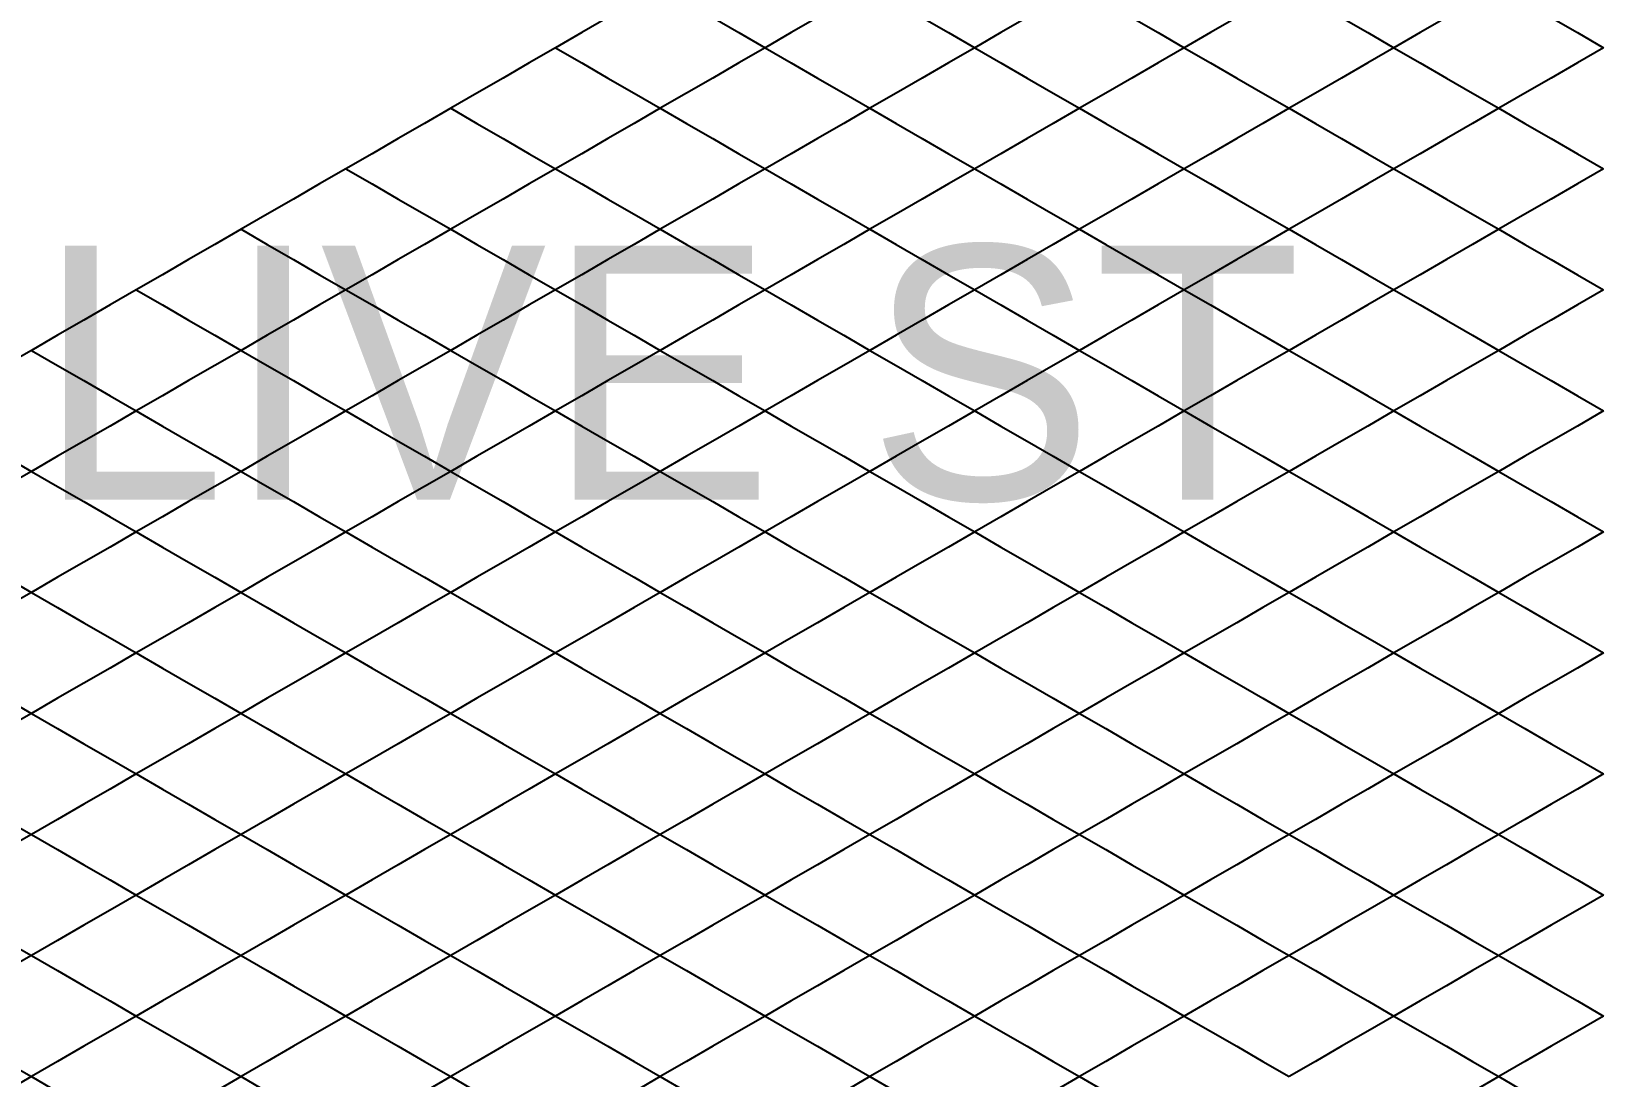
# Model space of a CAD drawing. Header units: metres. Extents: x 0 to 1028, y -291 to 246.
# Drawn here: x 228.7 to 324.1, y 87.9 to 151.4 of the extents above; entities that cross this region are included whole.
import ezdxf

# ---------------------------------------------------------------- set-up
doc = ezdxf.new("R2010")
doc.units = ezdxf.units.M
doc.layers.add('LAYER_02_PROJECTION', color=7, linetype='Continuous')
doc.layers.add('LAYER_05_LABELS', color=7, linetype='Continuous')

msp = doc.modelspace()

# ---------------------------------------------------------------- linework, layer by layer
at = {"layer": 'LAYER_02_PROJECTION'}
for points in [[(266.862, 154.073), (265.271, 153.154), (263.68, 152.236), (262.089, 151.317), (260.498, 150.399)], [(266.862, 154.073), (268.453, 153.154), (270.044, 152.236), (271.635, 151.317), (273.226, 150.399)], [(266.862, 154.073), (268.453, 153.154), (270.044, 152.236), (271.635, 151.317), (273.226, 150.399)], [(279.59, 154.073), (277.999, 153.154), (276.408, 152.236), (274.817, 151.317), (273.226, 150.399)], [(279.59, 154.073), (277.999, 153.154), (276.408, 152.236), (274.817, 151.317), (273.226, 150.399)], [(279.59, 154.073), (281.181, 153.154), (282.772, 152.236), (284.363, 151.317), (285.954, 150.399)], [(279.59, 154.073), (281.181, 153.154), (282.772, 152.236), (284.363, 151.317), (285.954, 150.399)], [(292.318, 154.073), (290.727, 153.154), (289.136, 152.236), (287.545, 151.317), (285.954, 150.399)], [(292.318, 154.073), (290.727, 153.154), (289.136, 152.236), (287.545, 151.317), (285.954, 150.399)], [(292.318, 154.073), (293.909, 153.154), (295.5, 152.236), (297.091, 151.317), (298.682, 150.399)], [(292.318, 154.073), (293.909, 153.154), (295.5, 152.236), (297.091, 151.317), (298.682, 150.399)], [(305.046, 154.073), (303.455, 153.154), (301.864, 152.236), (300.273, 151.317), (298.682, 150.399)], [(305.046, 154.073), (303.455, 153.154), (301.864, 152.236), (300.273, 151.317), (298.682, 150.399)], [(305.046, 154.073), (306.637, 153.154), (308.228, 152.236), (309.819, 151.317), (311.41, 150.399)], [(305.046, 154.073), (306.637, 153.154), (308.228, 152.236), (309.819, 151.317), (311.41, 150.399)], [(317.774, 154.073), (316.183, 153.154), (314.592, 152.236), (313.001, 151.317), (311.41, 150.399)], [(317.774, 154.073), (316.183, 153.154), (314.592, 152.236), (313.001, 151.317), (311.41, 150.399)], [(317.774, 154.073), (319.365, 153.154), (320.956, 152.236), (322.547, 151.317), (324.138, 150.399)], [(317.774, 154.073), (319.365, 153.154), (320.956, 152.236), (322.547, 151.317), (324.138, 150.399)], [(260.498, 150.399), (258.907, 149.48), (257.316, 148.562), (255.725, 147.643), (254.134, 146.724)], [(260.498, 150.399), (262.089, 149.48), (263.68, 148.562), (265.271, 147.643), (266.862, 146.724)], [(260.498, 150.399), (262.089, 149.48), (263.68, 148.562), (265.271, 147.643), (266.862, 146.724)], [(273.226, 150.399), (271.635, 149.48), (270.044, 148.562), (268.453, 147.643), (266.862, 146.724)], [(273.226, 150.399), (271.635, 149.48), (270.044, 148.562), (268.453, 147.643), (266.862, 146.724)], [(273.226, 150.399), (274.817, 149.48), (276.408, 148.562), (277.999, 147.643), (279.59, 146.724)], [(273.226, 150.399), (274.817, 149.48), (276.408, 148.562), (277.999, 147.643), (279.59, 146.724)], [(285.954, 150.399), (284.363, 149.48), (282.772, 148.562), (281.181, 147.643), (279.59, 146.724)], [(285.954, 150.399), (284.363, 149.48), (282.772, 148.562), (281.181, 147.643), (279.59, 146.724)], [(285.954, 150.399), (287.545, 149.48), (289.136, 148.562), (290.727, 147.643), (292.318, 146.724)], [(285.954, 150.399), (287.545, 149.48), (289.136, 148.562), (290.727, 147.643), (292.318, 146.724)], [(298.682, 150.399), (297.091, 149.48), (295.5, 148.562), (293.909, 147.643), (292.318, 146.724)], [(298.682, 150.399), (297.091, 149.48), (295.5, 148.562), (293.909, 147.643), (292.318, 146.724)], [(298.682, 150.399), (300.273, 149.48), (301.864, 148.562), (303.455, 147.643), (305.046, 146.724)], [(298.682, 150.399), (300.273, 149.48), (301.864, 148.562), (303.455, 147.643), (305.046, 146.724)], [(311.41, 150.399), (309.819, 149.48), (308.228, 148.562), (306.637, 147.643), (305.046, 146.724)], [(311.41, 150.399), (309.819, 149.48), (308.228, 148.562), (306.637, 147.643), (305.046, 146.724)], [(311.41, 150.399), (313.001, 149.48), (314.592, 148.562), (316.183, 147.643), (317.774, 146.724)], [(311.41, 150.399), (313.001, 149.48), (314.592, 148.562), (316.183, 147.643), (317.774, 146.724)], [(324.138, 150.399), (322.547, 149.48), (320.956, 148.562), (319.365, 147.643), (317.774, 146.724)], [(324.138, 150.399), (322.547, 149.48), (320.956, 148.562), (319.365, 147.643), (317.774, 146.724)], [(254.134, 146.724), (252.543, 145.806), (250.952, 144.887), (249.361, 143.969), (247.77, 143.05)], [(254.134, 146.724), (255.725, 145.806), (257.316, 144.887), (258.907, 143.969), (260.498, 143.05)], [(254.134, 146.724), (255.725, 145.806), (257.316, 144.887), (258.907, 143.969), (260.498, 143.05)], [(266.862, 146.724), (265.271, 145.806), (263.68, 144.887), (262.089, 143.969), (260.498, 143.05)], [(266.862, 146.724), (265.271, 145.806), (263.68, 144.887), (262.089, 143.969), (260.498, 143.05)], [(266.862, 146.724), (268.453, 145.806), (270.044, 144.887), (271.635, 143.969), (273.226, 143.05)], [(266.862, 146.724), (268.453, 145.806), (270.044, 144.887), (271.635, 143.969), (273.226, 143.05)], [(279.59, 146.724), (277.999, 145.806), (276.408, 144.887), (274.817, 143.969), (273.226, 143.05)], [(279.59, 146.724), (277.999, 145.806), (276.408, 144.887), (274.817, 143.969), (273.226, 143.05)], [(279.59, 146.724), (281.181, 145.806), (282.772, 144.887), (284.363, 143.969), (285.954, 143.05)], [(279.59, 146.724), (281.181, 145.806), (282.772, 144.887), (284.363, 143.969), (285.954, 143.05)], [(292.318, 146.724), (290.727, 145.806), (289.136, 144.887), (287.545, 143.969), (285.954, 143.05)], [(292.318, 146.724), (290.727, 145.806), (289.136, 144.887), (287.545, 143.969), (285.954, 143.05)], [(292.318, 146.724), (293.909, 145.806), (295.5, 144.887), (297.091, 143.969), (298.682, 143.05)], [(292.318, 146.724), (293.909, 145.806), (295.5, 144.887), (297.091, 143.969), (298.682, 143.05)], [(305.046, 146.724), (303.455, 145.806), (301.864, 144.887), (300.273, 143.969), (298.682, 143.05)], [(305.046, 146.724), (303.455, 145.806), (301.864, 144.887), (300.273, 143.969), (298.682, 143.05)], [(305.046, 146.724), (306.637, 145.806), (308.228, 144.887), (309.819, 143.969), (311.41, 143.05)], [(305.046, 146.724), (306.637, 145.806), (308.228, 144.887), (309.819, 143.969), (311.41, 143.05)], [(317.774, 146.724), (316.183, 145.806), (314.592, 144.887), (313.001, 143.969), (311.41, 143.05)], [(317.774, 146.724), (316.183, 145.806), (314.592, 144.887), (313.001, 143.969), (311.41, 143.05)], [(317.774, 146.724), (319.365, 145.806), (320.956, 144.887), (322.547, 143.969), (324.138, 143.05)], [(317.774, 146.724), (319.365, 145.806), (320.956, 144.887), (322.547, 143.969), (324.138, 143.05)], [(247.77, 143.05), (246.179, 142.132), (244.588, 141.213), (242.997, 140.295), (241.406, 139.376)], [(247.77, 143.05), (249.361, 142.132), (250.952, 141.213), (252.543, 140.295), (254.134, 139.376)], [(247.77, 143.05), (249.361, 142.132), (250.952, 141.213), (252.543, 140.295), (254.134, 139.376)], [(260.498, 143.05), (258.907, 142.132), (257.316, 141.213), (255.725, 140.295), (254.134, 139.376)], [(260.498, 143.05), (258.907, 142.132), (257.316, 141.213), (255.725, 140.295), (254.134, 139.376)], [(260.498, 143.05), (262.089, 142.132), (263.68, 141.213), (265.271, 140.295), (266.862, 139.376)], [(260.498, 143.05), (262.089, 142.132), (263.68, 141.213), (265.271, 140.295), (266.862, 139.376)], [(273.226, 143.05), (271.635, 142.132), (270.044, 141.213), (268.453, 140.295), (266.862, 139.376)], [(273.226, 143.05), (271.635, 142.132), (270.044, 141.213), (268.453, 140.295), (266.862, 139.376)], [(273.226, 143.05), (274.817, 142.132), (276.408, 141.213), (277.999, 140.295), (279.59, 139.376)], [(273.226, 143.05), (274.817, 142.132), (276.408, 141.213), (277.999, 140.295), (279.59, 139.376)], [(285.954, 143.05), (284.363, 142.132), (282.772, 141.213), (281.181, 140.295), (279.59, 139.376)], [(285.954, 143.05), (284.363, 142.132), (282.772, 141.213), (281.181, 140.295), (279.59, 139.376)], [(285.954, 143.05), (287.545, 142.132), (289.136, 141.213), (290.727, 140.295), (292.318, 139.376)], [(285.954, 143.05), (287.545, 142.132), (289.136, 141.213), (290.727, 140.295), (292.318, 139.376)], [(298.682, 143.05), (297.091, 142.132), (295.5, 141.213), (293.909, 140.295), (292.318, 139.376)], [(298.682, 143.05), (297.091, 142.132), (295.5, 141.213), (293.909, 140.295), (292.318, 139.376)], [(298.682, 143.05), (300.273, 142.132), (301.864, 141.213), (303.455, 140.295), (305.046, 139.376)], [(298.682, 143.05), (300.273, 142.132), (301.864, 141.213), (303.455, 140.295), (305.046, 139.376)], [(311.41, 143.05), (309.819, 142.132), (308.228, 141.213), (306.637, 140.295), (305.046, 139.376)], [(311.41, 143.05), (309.819, 142.132), (308.228, 141.213), (306.637, 140.295), (305.046, 139.376)], [(311.41, 143.05), (313.001, 142.132), (314.592, 141.213), (316.183, 140.295), (317.774, 139.376)], [(311.41, 143.05), (313.001, 142.132), (314.592, 141.213), (316.183, 140.295), (317.774, 139.376)], [(324.138, 143.05), (322.547, 142.132), (320.956, 141.213), (319.365, 140.295), (317.774, 139.376)], [(324.138, 143.05), (322.547, 142.132), (320.956, 141.213), (319.365, 140.295), (317.774, 139.376)], [(241.406, 139.376), (239.815, 138.457), (238.224, 137.539), (236.633, 136.62), (235.042, 135.702)], [(241.406, 139.376), (242.997, 138.457), (244.588, 137.539), (246.179, 136.62), (247.77, 135.702)], [(241.406, 139.376), (242.997, 138.457), (244.588, 137.539), (246.179, 136.62), (247.77, 135.702)], [(254.134, 139.376), (252.543, 138.457), (250.952, 137.539), (249.361, 136.62), (247.77, 135.702)], [(254.134, 139.376), (252.543, 138.457), (250.952, 137.539), (249.361, 136.62), (247.77, 135.702)], [(254.134, 139.376), (255.725, 138.457), (257.316, 137.539), (258.907, 136.62), (260.498, 135.702)], [(254.134, 139.376), (255.725, 138.457), (257.316, 137.539), (258.907, 136.62), (260.498, 135.702)], [(266.862, 139.376), (265.271, 138.457), (263.68, 137.539), (262.089, 136.62), (260.498, 135.702)], [(266.862, 139.376), (265.271, 138.457), (263.68, 137.539), (262.089, 136.62), (260.498, 135.702)], [(266.862, 139.376), (268.453, 138.457), (270.044, 137.539), (271.635, 136.62), (273.226, 135.702)], [(266.862, 139.376), (268.453, 138.457), (270.044, 137.539), (271.635, 136.62), (273.226, 135.702)], [(279.59, 139.376), (277.999, 138.457), (276.408, 137.539), (274.817, 136.62), (273.226, 135.702)], [(279.59, 139.376), (277.999, 138.457), (276.408, 137.539), (274.817, 136.62), (273.226, 135.702)], [(279.59, 139.376), (281.181, 138.457), (282.772, 137.539), (284.363, 136.62), (285.954, 135.702)], [(279.59, 139.376), (281.181, 138.457), (282.772, 137.539), (284.363, 136.62), (285.954, 135.702)], [(292.318, 139.376), (290.727, 138.457), (289.136, 137.539), (287.545, 136.62), (285.954, 135.702)], [(292.318, 139.376), (290.727, 138.457), (289.136, 137.539), (287.545, 136.62), (285.954, 135.702)], [(292.318, 139.376), (293.909, 138.457), (295.5, 137.539), (297.091, 136.62), (298.682, 135.702)], [(292.318, 139.376), (293.909, 138.457), (295.5, 137.539), (297.091, 136.62), (298.682, 135.702)], [(305.046, 139.376), (303.455, 138.457), (301.864, 137.539), (300.273, 136.62), (298.682, 135.702)], [(305.046, 139.376), (303.455, 138.457), (301.864, 137.539), (300.273, 136.62), (298.682, 135.702)], [(305.046, 139.376), (306.637, 138.457), (308.228, 137.539), (309.819, 136.62), (311.41, 135.702)], [(305.046, 139.376), (306.637, 138.457), (308.228, 137.539), (309.819, 136.62), (311.41, 135.702)], [(317.774, 139.376), (316.183, 138.457), (314.592, 137.539), (313.001, 136.62), (311.41, 135.702)], [(317.774, 139.376), (316.183, 138.457), (314.592, 137.539), (313.001, 136.62), (311.41, 135.702)], [(317.774, 139.376), (319.365, 138.457), (320.956, 137.539), (322.547, 136.62), (324.138, 135.702)], [(317.774, 139.376), (319.365, 138.457), (320.956, 137.539), (322.547, 136.62), (324.138, 135.702)], [(235.042, 135.702), (233.451, 134.783), (231.86, 133.865), (230.269, 132.946), (228.678, 132.027)], [(235.042, 135.702), (236.633, 134.783), (238.224, 133.865), (239.815, 132.946), (241.406, 132.027)], [(235.042, 135.702), (236.633, 134.783), (238.224, 133.865), (239.815, 132.946), (241.406, 132.027)], [(247.77, 135.702), (246.179, 134.783), (244.588, 133.865), (242.997, 132.946), (241.406, 132.027)], [(247.77, 135.702), (246.179, 134.783), (244.588, 133.865), (242.997, 132.946), (241.406, 132.027)], [(247.77, 135.702), (249.361, 134.783), (250.952, 133.865), (252.543, 132.946), (254.134, 132.027)], [(247.77, 135.702), (249.361, 134.783), (250.952, 133.865), (252.543, 132.946), (254.134, 132.027)], [(260.498, 135.702), (258.907, 134.783), (257.316, 133.865), (255.725, 132.946), (254.134, 132.027)], [(260.498, 135.702), (258.907, 134.783), (257.316, 133.865), (255.725, 132.946), (254.134, 132.027)], [(260.498, 135.702), (262.089, 134.783), (263.68, 133.865), (265.271, 132.946), (266.862, 132.027)], [(260.498, 135.702), (262.089, 134.783), (263.68, 133.865), (265.271, 132.946), (266.862, 132.027)], [(273.226, 135.702), (271.635, 134.783), (270.044, 133.865), (268.453, 132.946), (266.862, 132.027)], [(273.226, 135.702), (271.635, 134.783), (270.044, 133.865), (268.453, 132.946), (266.862, 132.027)], [(273.226, 135.702), (274.817, 134.783), (276.408, 133.865), (277.999, 132.946), (279.59, 132.027)], [(273.226, 135.702), (274.817, 134.783), (276.408, 133.865), (277.999, 132.946), (279.59, 132.027)], [(285.954, 135.702), (284.363, 134.783), (282.772, 133.865), (281.181, 132.946), (279.59, 132.027)], [(285.954, 135.702), (284.363, 134.783), (282.772, 133.865), (281.181, 132.946), (279.59, 132.027)], [(285.954, 135.702), (287.545, 134.783), (289.136, 133.865), (290.727, 132.946), (292.318, 132.027)], [(285.954, 135.702), (287.545, 134.783), (289.136, 133.865), (290.727, 132.946), (292.318, 132.027)], [(298.682, 135.702), (297.091, 134.783), (295.5, 133.865), (293.909, 132.946), (292.318, 132.027)], [(298.682, 135.702), (297.091, 134.783), (295.5, 133.865), (293.909, 132.946), (292.318, 132.027)], [(298.682, 135.702), (300.273, 134.783), (301.864, 133.865), (303.455, 132.946), (305.046, 132.027)], [(298.682, 135.702), (300.273, 134.783), (301.864, 133.865), (303.455, 132.946), (305.046, 132.027)], [(311.41, 135.702), (309.819, 134.783), (308.228, 133.865), (306.637, 132.946), (305.046, 132.027)], [(311.41, 135.702), (309.819, 134.783), (308.228, 133.865), (306.637, 132.946), (305.046, 132.027)], [(311.41, 135.702), (313.001, 134.783), (314.592, 133.865), (316.183, 132.946), (317.774, 132.027)], [(311.41, 135.702), (313.001, 134.783), (314.592, 133.865), (316.183, 132.946), (317.774, 132.027)], [(324.138, 135.702), (322.547, 134.783), (320.956, 133.865), (319.365, 132.946), (317.774, 132.027)], [(324.138, 135.702), (322.547, 134.783), (320.956, 133.865), (319.365, 132.946), (317.774, 132.027)], [(228.678, 132.027), (227.087, 131.109), (225.496, 130.19), (223.905, 129.272), (222.314, 128.353)], [(228.678, 132.027), (230.269, 131.109), (231.86, 130.19), (233.451, 129.272), (235.042, 128.353)], [(228.678, 132.027), (230.269, 131.109), (231.86, 130.19), (233.451, 129.272), (235.042, 128.353)], [(241.406, 132.027), (239.815, 131.109), (238.224, 130.19), (236.633, 129.272), (235.042, 128.353)], [(241.406, 132.027), (239.815, 131.109), (238.224, 130.19), (236.633, 129.272), (235.042, 128.353)], [(241.406, 132.027), (242.997, 131.109), (244.588, 130.19), (246.179, 129.272), (247.77, 128.353)], [(241.406, 132.027), (242.997, 131.109), (244.588, 130.19), (246.179, 129.272), (247.77, 128.353)], [(254.134, 132.027), (252.543, 131.109), (250.952, 130.19), (249.361, 129.272), (247.77, 128.353)], [(254.134, 132.027), (252.543, 131.109), (250.952, 130.19), (249.361, 129.272), (247.77, 128.353)], [(254.134, 132.027), (255.725, 131.109), (257.316, 130.19), (258.907, 129.272), (260.498, 128.353)], [(254.134, 132.027), (255.725, 131.109), (257.316, 130.19), (258.907, 129.272), (260.498, 128.353)], [(266.862, 132.027), (265.271, 131.109), (263.68, 130.19), (262.089, 129.272), (260.498, 128.353)], [(266.862, 132.027), (265.271, 131.109), (263.68, 130.19), (262.089, 129.272), (260.498, 128.353)], [(266.862, 132.027), (268.453, 131.109), (270.044, 130.19), (271.635, 129.272), (273.226, 128.353)], [(266.862, 132.027), (268.453, 131.109), (270.044, 130.19), (271.635, 129.272), (273.226, 128.353)], [(279.59, 132.027), (277.999, 131.109), (276.408, 130.19), (274.817, 129.272), (273.226, 128.353)], [(279.59, 132.027), (277.999, 131.109), (276.408, 130.19), (274.817, 129.272), (273.226, 128.353)], [(279.59, 132.027), (281.181, 131.109), (282.772, 130.19), (284.363, 129.272), (285.954, 128.353)], [(279.59, 132.027), (281.181, 131.109), (282.772, 130.19), (284.363, 129.272), (285.954, 128.353)], [(292.318, 132.027), (290.727, 131.109), (289.136, 130.19), (287.545, 129.272), (285.954, 128.353)], [(292.318, 132.027), (290.727, 131.109), (289.136, 130.19), (287.545, 129.272), (285.954, 128.353)], [(292.318, 132.027), (293.909, 131.109), (295.5, 130.19), (297.091, 129.272), (298.682, 128.353)], [(292.318, 132.027), (293.909, 131.109), (295.5, 130.19), (297.091, 129.272), (298.682, 128.353)], [(305.046, 132.027), (303.455, 131.109), (301.864, 130.19), (300.273, 129.272), (298.682, 128.353)], [(305.046, 132.027), (303.455, 131.109), (301.864, 130.19), (300.273, 129.272), (298.682, 128.353)], [(305.046, 132.027), (306.637, 131.109), (308.228, 130.19), (309.819, 129.272), (311.41, 128.353)], [(305.046, 132.027), (306.637, 131.109), (308.228, 130.19), (309.819, 129.272), (311.41, 128.353)], [(317.774, 132.027), (316.183, 131.109), (314.592, 130.19), (313.001, 129.272), (311.41, 128.353)], [(317.774, 132.027), (316.183, 131.109), (314.592, 130.19), (313.001, 129.272), (311.41, 128.353)], [(317.774, 132.027), (319.365, 131.109), (320.956, 130.19), (322.547, 129.272), (324.138, 128.353)], [(317.774, 132.027), (319.365, 131.109), (320.956, 130.19), (322.547, 129.272), (324.138, 128.353)], [(222.314, 128.353), (223.905, 127.435), (225.496, 126.516), (227.087, 125.598), (228.678, 124.679)], [(222.314, 128.353), (223.905, 127.435), (225.496, 126.516), (227.087, 125.598), (228.678, 124.679)], [(235.042, 128.353), (233.451, 127.435), (231.86, 126.516), (230.269, 125.598), (228.678, 124.679)], [(235.042, 128.353), (233.451, 127.435), (231.86, 126.516), (230.269, 125.598), (228.678, 124.679)], [(235.042, 128.353), (236.633, 127.435), (238.224, 126.516), (239.815, 125.598), (241.406, 124.679)], [(235.042, 128.353), (236.633, 127.435), (238.224, 126.516), (239.815, 125.598), (241.406, 124.679)], [(247.77, 128.353), (246.179, 127.435), (244.588, 126.516), (242.997, 125.598), (241.406, 124.679)], [(247.77, 128.353), (246.179, 127.435), (244.588, 126.516), (242.997, 125.598), (241.406, 124.679)], [(247.77, 128.353), (249.361, 127.435), (250.952, 126.516), (252.543, 125.598), (254.134, 124.679)], [(247.77, 128.353), (249.361, 127.435), (250.952, 126.516), (252.543, 125.598), (254.134, 124.679)], [(260.498, 128.353), (258.907, 127.435), (257.316, 126.516), (255.725, 125.598), (254.134, 124.679)], [(260.498, 128.353), (258.907, 127.435), (257.316, 126.516), (255.725, 125.598), (254.134, 124.679)], [(260.498, 128.353), (262.089, 127.435), (263.68, 126.516), (265.271, 125.598), (266.862, 124.679)], [(260.498, 128.353), (262.089, 127.435), (263.68, 126.516), (265.271, 125.598), (266.862, 124.679)], [(273.226, 128.353), (271.635, 127.435), (270.044, 126.516), (268.453, 125.598), (266.862, 124.679)], [(273.226, 128.353), (271.635, 127.435), (270.044, 126.516), (268.453, 125.598), (266.862, 124.679)], [(273.226, 128.353), (274.817, 127.435), (276.408, 126.516), (277.999, 125.598), (279.59, 124.679)], [(273.226, 128.353), (274.817, 127.435), (276.408, 126.516), (277.999, 125.598), (279.59, 124.679)], [(285.954, 128.353), (284.363, 127.435), (282.772, 126.516), (281.181, 125.598), (279.59, 124.679)], [(285.954, 128.353), (284.363, 127.435), (282.772, 126.516), (281.181, 125.598), (279.59, 124.679)], [(285.954, 128.353), (287.545, 127.435), (289.136, 126.516), (290.727, 125.598), (292.318, 124.679)], [(285.954, 128.353), (287.545, 127.435), (289.136, 126.516), (290.727, 125.598), (292.318, 124.679)], [(298.682, 128.353), (297.091, 127.435), (295.5, 126.516), (293.909, 125.598), (292.318, 124.679)], [(298.682, 128.353), (297.091, 127.435), (295.5, 126.516), (293.909, 125.598), (292.318, 124.679)], [(298.682, 128.353), (300.273, 127.435), (301.864, 126.516), (303.455, 125.598), (305.046, 124.679)], [(298.682, 128.353), (300.273, 127.435), (301.864, 126.516), (303.455, 125.598), (305.046, 124.679)], [(311.41, 128.353), (309.819, 127.435), (308.228, 126.516), (306.637, 125.598), (305.046, 124.679)], [(311.41, 128.353), (309.819, 127.435), (308.228, 126.516), (306.637, 125.598), (305.046, 124.679)], [(311.41, 128.353), (313.001, 127.435), (314.592, 126.516), (316.183, 125.598), (317.774, 124.679)], [(311.41, 128.353), (313.001, 127.435), (314.592, 126.516), (316.183, 125.598), (317.774, 124.679)], [(324.138, 128.353), (322.547, 127.435), (320.956, 126.516), (319.365, 125.598), (317.774, 124.679)], [(324.138, 128.353), (322.547, 127.435), (320.956, 126.516), (319.365, 125.598), (317.774, 124.679)], [(228.678, 124.679), (227.087, 123.76), (225.496, 122.842), (223.905, 121.923), (222.314, 121.005)], [(228.678, 124.679), (227.087, 123.76), (225.496, 122.842), (223.905, 121.923), (222.314, 121.005)], [(228.678, 124.679), (230.269, 123.76), (231.86, 122.842), (233.451, 121.923), (235.042, 121.005)], [(228.678, 124.679), (230.269, 123.76), (231.86, 122.842), (233.451, 121.923), (235.042, 121.005)], [(241.406, 124.679), (239.815, 123.76), (238.224, 122.842), (236.633, 121.923), (235.042, 121.005)], [(241.406, 124.679), (239.815, 123.76), (238.224, 122.842), (236.633, 121.923), (235.042, 121.005)], [(241.406, 124.679), (242.997, 123.76), (244.588, 122.842), (246.179, 121.923), (247.77, 121.005)], [(241.406, 124.679), (242.997, 123.76), (244.588, 122.842), (246.179, 121.923), (247.77, 121.005)], [(254.134, 124.679), (252.543, 123.76), (250.952, 122.842), (249.361, 121.923), (247.77, 121.005)], [(254.134, 124.679), (252.543, 123.76), (250.952, 122.842), (249.361, 121.923), (247.77, 121.005)], [(254.134, 124.679), (255.725, 123.76), (257.316, 122.842), (258.907, 121.923), (260.498, 121.005)], [(254.134, 124.679), (255.725, 123.76), (257.316, 122.842), (258.907, 121.923), (260.498, 121.005)], [(266.862, 124.679), (265.271, 123.76), (263.68, 122.842), (262.089, 121.923), (260.498, 121.005)], [(266.862, 124.679), (265.271, 123.76), (263.68, 122.842), (262.089, 121.923), (260.498, 121.005)], [(266.862, 124.679), (268.453, 123.76), (270.044, 122.842), (271.635, 121.923), (273.226, 121.005)], [(266.862, 124.679), (268.453, 123.76), (270.044, 122.842), (271.635, 121.923), (273.226, 121.005)], [(279.59, 124.679), (277.999, 123.76), (276.408, 122.842), (274.817, 121.923), (273.226, 121.005)], [(279.59, 124.679), (277.999, 123.76), (276.408, 122.842), (274.817, 121.923), (273.226, 121.005)], [(279.59, 124.679), (281.181, 123.76), (282.772, 122.842), (284.363, 121.923), (285.954, 121.005)], [(279.59, 124.679), (281.181, 123.76), (282.772, 122.842), (284.363, 121.923), (285.954, 121.005)], [(292.318, 124.679), (290.727, 123.76), (289.136, 122.842), (287.545, 121.923), (285.954, 121.005)], [(292.318, 124.679), (290.727, 123.76), (289.136, 122.842), (287.545, 121.923), (285.954, 121.005)], [(292.318, 124.679), (293.909, 123.76), (295.5, 122.842), (297.091, 121.923), (298.682, 121.005)], [(292.318, 124.679), (293.909, 123.76), (295.5, 122.842), (297.091, 121.923), (298.682, 121.005)], [(305.046, 124.679), (303.455, 123.76), (301.864, 122.842), (300.273, 121.923), (298.682, 121.005)], [(305.046, 124.679), (303.455, 123.76), (301.864, 122.842), (300.273, 121.923), (298.682, 121.005)], [(305.046, 124.679), (306.637, 123.76), (308.228, 122.842), (309.819, 121.923), (311.41, 121.005)], [(305.046, 124.679), (306.637, 123.76), (308.228, 122.842), (309.819, 121.923), (311.41, 121.005)], [(317.774, 124.679), (316.183, 123.76), (314.592, 122.842), (313.001, 121.923), (311.41, 121.005)], [(317.774, 124.679), (316.183, 123.76), (314.592, 122.842), (313.001, 121.923), (311.41, 121.005)], [(317.774, 124.679), (319.365, 123.76), (320.956, 122.842), (322.547, 121.923), (324.138, 121.005)], [(317.774, 124.679), (319.365, 123.76), (320.956, 122.842), (322.547, 121.923), (324.138, 121.005)], [(222.314, 121.005), (223.905, 120.086), (225.496, 119.168), (227.087, 118.249), (228.678, 117.331)], [(222.314, 121.005), (223.905, 120.086), (225.496, 119.168), (227.087, 118.249), (228.678, 117.331)], [(235.042, 121.005), (233.451, 120.086), (231.86, 119.168), (230.269, 118.249), (228.678, 117.331)], [(235.042, 121.005), (233.451, 120.086), (231.86, 119.168), (230.269, 118.249), (228.678, 117.331)], [(235.042, 121.005), (236.633, 120.086), (238.224, 119.168), (239.815, 118.249), (241.406, 117.331)], [(235.042, 121.005), (236.633, 120.086), (238.224, 119.168), (239.815, 118.249), (241.406, 117.331)], [(247.77, 121.005), (246.179, 120.086), (244.588, 119.168), (242.997, 118.249), (241.406, 117.331)], [(247.77, 121.005), (246.179, 120.086), (244.588, 119.168), (242.997, 118.249), (241.406, 117.331)], [(247.77, 121.005), (249.361, 120.086), (250.952, 119.168), (252.543, 118.249), (254.134, 117.331)], [(247.77, 121.005), (249.361, 120.086), (250.952, 119.168), (252.543, 118.249), (254.134, 117.331)], [(260.498, 121.005), (258.907, 120.086), (257.316, 119.168), (255.725, 118.249), (254.134, 117.331)], [(260.498, 121.005), (258.907, 120.086), (257.316, 119.168), (255.725, 118.249), (254.134, 117.331)], [(260.498, 121.005), (262.089, 120.086), (263.68, 119.168), (265.271, 118.249), (266.862, 117.331)], [(260.498, 121.005), (262.089, 120.086), (263.68, 119.168), (265.271, 118.249), (266.862, 117.331)], [(273.226, 121.005), (271.635, 120.086), (270.044, 119.168), (268.453, 118.249), (266.862, 117.331)], [(273.226, 121.005), (271.635, 120.086), (270.044, 119.168), (268.453, 118.249), (266.862, 117.331)], [(273.226, 121.005), (274.817, 120.086), (276.408, 119.168), (277.999, 118.249), (279.59, 117.331)], [(273.226, 121.005), (274.817, 120.086), (276.408, 119.168), (277.999, 118.249), (279.59, 117.331)], [(285.954, 121.005), (284.363, 120.086), (282.772, 119.168), (281.181, 118.249), (279.59, 117.331)], [(285.954, 121.005), (284.363, 120.086), (282.772, 119.168), (281.181, 118.249), (279.59, 117.331)], [(285.954, 121.005), (287.545, 120.086), (289.136, 119.168), (290.727, 118.249), (292.318, 117.331)], [(285.954, 121.005), (287.545, 120.086), (289.136, 119.168), (290.727, 118.249), (292.318, 117.331)], [(298.682, 121.005), (297.091, 120.086), (295.5, 119.168), (293.909, 118.249), (292.318, 117.331)], [(298.682, 121.005), (297.091, 120.086), (295.5, 119.168), (293.909, 118.249), (292.318, 117.331)], [(298.682, 121.005), (300.273, 120.086), (301.864, 119.168), (303.455, 118.249), (305.046, 117.331)], [(298.682, 121.005), (300.273, 120.086), (301.864, 119.168), (303.455, 118.249), (305.046, 117.331)], [(311.41, 121.005), (309.819, 120.086), (308.228, 119.168), (306.637, 118.249), (305.046, 117.331)], [(311.41, 121.005), (309.819, 120.086), (308.228, 119.168), (306.637, 118.249), (305.046, 117.331)], [(311.41, 121.005), (313.001, 120.086), (314.592, 119.168), (316.183, 118.249), (317.774, 117.331)], [(311.41, 121.005), (313.001, 120.086), (314.592, 119.168), (316.183, 118.249), (317.774, 117.331)], [(324.138, 121.005), (322.547, 120.086), (320.956, 119.168), (319.365, 118.249), (317.774, 117.331)], [(324.138, 121.005), (322.547, 120.086), (320.956, 119.168), (319.365, 118.249), (317.774, 117.331)], [(228.678, 117.331), (227.087, 116.412), (225.496, 115.493), (223.905, 114.575), (222.314, 113.656)], [(228.678, 117.331), (227.087, 116.412), (225.496, 115.493), (223.905, 114.575), (222.314, 113.656)], [(228.678, 117.331), (230.269, 116.412), (231.86, 115.493), (233.451, 114.575), (235.042, 113.656)], [(228.678, 117.331), (230.269, 116.412), (231.86, 115.493), (233.451, 114.575), (235.042, 113.656)], [(241.406, 117.331), (239.815, 116.412), (238.224, 115.493), (236.633, 114.575), (235.042, 113.656)], [(241.406, 117.331), (239.815, 116.412), (238.224, 115.493), (236.633, 114.575), (235.042, 113.656)], [(241.406, 117.331), (242.997, 116.412), (244.588, 115.493), (246.179, 114.575), (247.77, 113.656)], [(241.406, 117.331), (242.997, 116.412), (244.588, 115.493), (246.179, 114.575), (247.77, 113.656)], [(254.134, 117.331), (252.543, 116.412), (250.952, 115.493), (249.361, 114.575), (247.77, 113.656)], [(254.134, 117.331), (252.543, 116.412), (250.952, 115.493), (249.361, 114.575), (247.77, 113.656)], [(254.134, 117.331), (255.725, 116.412), (257.316, 115.493), (258.907, 114.575), (260.498, 113.656)], [(254.134, 117.331), (255.725, 116.412), (257.316, 115.493), (258.907, 114.575), (260.498, 113.656)], [(266.862, 117.331), (265.271, 116.412), (263.68, 115.493), (262.089, 114.575), (260.498, 113.656)], [(266.862, 117.331), (265.271, 116.412), (263.68, 115.493), (262.089, 114.575), (260.498, 113.656)], [(266.862, 117.331), (268.453, 116.412), (270.044, 115.493), (271.635, 114.575), (273.226, 113.656)], [(266.862, 117.331), (268.453, 116.412), (270.044, 115.493), (271.635, 114.575), (273.226, 113.656)], [(279.59, 117.331), (277.999, 116.412), (276.408, 115.493), (274.817, 114.575), (273.226, 113.656)], [(279.59, 117.331), (277.999, 116.412), (276.408, 115.493), (274.817, 114.575), (273.226, 113.656)], [(279.59, 117.331), (281.181, 116.412), (282.772, 115.493), (284.363, 114.575), (285.954, 113.656)], [(279.59, 117.331), (281.181, 116.412), (282.772, 115.493), (284.363, 114.575), (285.954, 113.656)], [(292.318, 117.331), (290.727, 116.412), (289.136, 115.493), (287.545, 114.575), (285.954, 113.656)], [(292.318, 117.331), (290.727, 116.412), (289.136, 115.493), (287.545, 114.575), (285.954, 113.656)], [(292.318, 117.331), (293.909, 116.412), (295.5, 115.493), (297.091, 114.575), (298.682, 113.656)], [(292.318, 117.331), (293.909, 116.412), (295.5, 115.493), (297.091, 114.575), (298.682, 113.656)], [(305.046, 117.331), (303.455, 116.412), (301.864, 115.493), (300.273, 114.575), (298.682, 113.656)], [(305.046, 117.331), (303.455, 116.412), (301.864, 115.493), (300.273, 114.575), (298.682, 113.656)], [(305.046, 117.331), (306.637, 116.412), (308.228, 115.493), (309.819, 114.575), (311.41, 113.656)], [(305.046, 117.331), (306.637, 116.412), (308.228, 115.493), (309.819, 114.575), (311.41, 113.656)], [(317.774, 117.331), (316.183, 116.412), (314.592, 115.493), (313.001, 114.575), (311.41, 113.656)], [(317.774, 117.331), (316.183, 116.412), (314.592, 115.493), (313.001, 114.575), (311.41, 113.656)], [(317.774, 117.331), (319.365, 116.412), (320.956, 115.493), (322.547, 114.575), (324.138, 113.656)], [(317.774, 117.331), (319.365, 116.412), (320.956, 115.493), (322.547, 114.575), (324.138, 113.656)], [(222.314, 113.656), (223.905, 112.738), (225.496, 111.819), (227.087, 110.901), (228.678, 109.982)], [(222.314, 113.656), (223.905, 112.738), (225.496, 111.819), (227.087, 110.901), (228.678, 109.982)], [(235.042, 113.656), (233.451, 112.738), (231.86, 111.819), (230.269, 110.901), (228.678, 109.982)], [(235.042, 113.656), (233.451, 112.738), (231.86, 111.819), (230.269, 110.901), (228.678, 109.982)], [(235.042, 113.656), (236.633, 112.738), (238.224, 111.819), (239.815, 110.901), (241.406, 109.982)], [(235.042, 113.656), (236.633, 112.738), (238.224, 111.819), (239.815, 110.901), (241.406, 109.982)], [(247.77, 113.656), (246.179, 112.738), (244.588, 111.819), (242.997, 110.901), (241.406, 109.982)], [(247.77, 113.656), (246.179, 112.738), (244.588, 111.819), (242.997, 110.901), (241.406, 109.982)], [(247.77, 113.656), (249.361, 112.738), (250.952, 111.819), (252.543, 110.901), (254.134, 109.982)], [(247.77, 113.656), (249.361, 112.738), (250.952, 111.819), (252.543, 110.901), (254.134, 109.982)], [(260.498, 113.656), (258.907, 112.738), (257.316, 111.819), (255.725, 110.901), (254.134, 109.982)], [(260.498, 113.656), (258.907, 112.738), (257.316, 111.819), (255.725, 110.901), (254.134, 109.982)], [(260.498, 113.656), (262.089, 112.738), (263.68, 111.819), (265.271, 110.901), (266.862, 109.982)], [(260.498, 113.656), (262.089, 112.738), (263.68, 111.819), (265.271, 110.901), (266.862, 109.982)], [(273.226, 113.656), (271.635, 112.738), (270.044, 111.819), (268.453, 110.901), (266.862, 109.982)], [(273.226, 113.656), (271.635, 112.738), (270.044, 111.819), (268.453, 110.901), (266.862, 109.982)], [(273.226, 113.656), (274.817, 112.738), (276.408, 111.819), (277.999, 110.901), (279.59, 109.982)], [(273.226, 113.656), (274.817, 112.738), (276.408, 111.819), (277.999, 110.901), (279.59, 109.982)], [(285.954, 113.656), (284.363, 112.738), (282.772, 111.819), (281.181, 110.901), (279.59, 109.982)], [(285.954, 113.656), (284.363, 112.738), (282.772, 111.819), (281.181, 110.901), (279.59, 109.982)], [(285.954, 113.656), (287.545, 112.738), (289.136, 111.819), (290.727, 110.901), (292.318, 109.982)], [(285.954, 113.656), (287.545, 112.738), (289.136, 111.819), (290.727, 110.901), (292.318, 109.982)], [(298.682, 113.656), (297.091, 112.738), (295.5, 111.819), (293.909, 110.901), (292.318, 109.982)], [(298.682, 113.656), (297.091, 112.738), (295.5, 111.819), (293.909, 110.901), (292.318, 109.982)], [(298.682, 113.656), (300.273, 112.738), (301.864, 111.819), (303.455, 110.901), (305.046, 109.982)], [(298.682, 113.656), (300.273, 112.738), (301.864, 111.819), (303.455, 110.901), (305.046, 109.982)], [(311.41, 113.656), (309.819, 112.738), (308.228, 111.819), (306.637, 110.901), (305.046, 109.982)], [(311.41, 113.656), (309.819, 112.738), (308.228, 111.819), (306.637, 110.901), (305.046, 109.982)], [(311.41, 113.656), (313.001, 112.738), (314.592, 111.819), (316.183, 110.901), (317.774, 109.982)], [(311.41, 113.656), (313.001, 112.738), (314.592, 111.819), (316.183, 110.901), (317.774, 109.982)], [(324.138, 113.656), (322.547, 112.738), (320.956, 111.819), (319.365, 110.901), (317.774, 109.982)], [(324.138, 113.656), (322.547, 112.738), (320.956, 111.819), (319.365, 110.901), (317.774, 109.982)], [(228.678, 109.982), (227.087, 109.064), (225.496, 108.145), (223.905, 107.226), (222.314, 106.308)], [(228.678, 109.982), (227.087, 109.064), (225.496, 108.145), (223.905, 107.226), (222.314, 106.308)], [(228.678, 109.982), (230.269, 109.064), (231.86, 108.145), (233.451, 107.226), (235.042, 106.308)], [(228.678, 109.982), (230.269, 109.064), (231.86, 108.145), (233.451, 107.226), (235.042, 106.308)], [(241.406, 109.982), (239.815, 109.064), (238.224, 108.145), (236.633, 107.226), (235.042, 106.308)], [(241.406, 109.982), (239.815, 109.064), (238.224, 108.145), (236.633, 107.226), (235.042, 106.308)], [(241.406, 109.982), (242.997, 109.064), (244.588, 108.145), (246.179, 107.226), (247.77, 106.308)], [(241.406, 109.982), (242.997, 109.064), (244.588, 108.145), (246.179, 107.226), (247.77, 106.308)], [(254.134, 109.982), (252.543, 109.064), (250.952, 108.145), (249.361, 107.226), (247.77, 106.308)], [(254.134, 109.982), (252.543, 109.064), (250.952, 108.145), (249.361, 107.226), (247.77, 106.308)], [(254.134, 109.982), (255.725, 109.064), (257.316, 108.145), (258.907, 107.226), (260.498, 106.308)], [(254.134, 109.982), (255.725, 109.064), (257.316, 108.145), (258.907, 107.226), (260.498, 106.308)], [(266.862, 109.982), (265.271, 109.064), (263.68, 108.145), (262.089, 107.226), (260.498, 106.308)], [(266.862, 109.982), (265.271, 109.064), (263.68, 108.145), (262.089, 107.226), (260.498, 106.308)], [(266.862, 109.982), (268.453, 109.064), (270.044, 108.145), (271.635, 107.226), (273.226, 106.308)], [(266.862, 109.982), (268.453, 109.064), (270.044, 108.145), (271.635, 107.226), (273.226, 106.308)], [(279.59, 109.982), (277.999, 109.064), (276.408, 108.145), (274.817, 107.226), (273.226, 106.308)], [(279.59, 109.982), (277.999, 109.064), (276.408, 108.145), (274.817, 107.226), (273.226, 106.308)], [(279.59, 109.982), (281.181, 109.064), (282.772, 108.145), (284.363, 107.226), (285.954, 106.308)], [(279.59, 109.982), (281.181, 109.064), (282.772, 108.145), (284.363, 107.226), (285.954, 106.308)], [(292.318, 109.982), (290.727, 109.064), (289.136, 108.145), (287.545, 107.226), (285.954, 106.308)], [(292.318, 109.982), (290.727, 109.064), (289.136, 108.145), (287.545, 107.226), (285.954, 106.308)], [(292.318, 109.982), (293.909, 109.064), (295.5, 108.145), (297.091, 107.226), (298.682, 106.308)], [(292.318, 109.982), (293.909, 109.064), (295.5, 108.145), (297.091, 107.226), (298.682, 106.308)], [(305.046, 109.982), (303.455, 109.064), (301.864, 108.145), (300.273, 107.226), (298.682, 106.308)], [(305.046, 109.982), (303.455, 109.064), (301.864, 108.145), (300.273, 107.226), (298.682, 106.308)], [(305.046, 109.982), (306.637, 109.064), (308.228, 108.145), (309.819, 107.226), (311.41, 106.308)], [(305.046, 109.982), (306.637, 109.064), (308.228, 108.145), (309.819, 107.226), (311.41, 106.308)], [(317.774, 109.982), (316.183, 109.064), (314.592, 108.145), (313.001, 107.226), (311.41, 106.308)], [(317.774, 109.982), (316.183, 109.064), (314.592, 108.145), (313.001, 107.226), (311.41, 106.308)], [(317.774, 109.982), (319.365, 109.064), (320.956, 108.145), (322.547, 107.226), (324.138, 106.308)], [(317.774, 109.982), (319.365, 109.064), (320.956, 108.145), (322.547, 107.226), (324.138, 106.308)], [(222.314, 106.308), (223.905, 105.389), (225.496, 104.471), (227.087, 103.552), (228.678, 102.634)], [(222.314, 106.308), (223.905, 105.389), (225.496, 104.471), (227.087, 103.552), (228.678, 102.634)], [(235.042, 106.308), (233.451, 105.389), (231.86, 104.471), (230.269, 103.552), (228.678, 102.634)], [(235.042, 106.308), (233.451, 105.389), (231.86, 104.471), (230.269, 103.552), (228.678, 102.634)], [(235.042, 106.308), (236.633, 105.389), (238.224, 104.471), (239.815, 103.552), (241.406, 102.634)], [(235.042, 106.308), (236.633, 105.389), (238.224, 104.471), (239.815, 103.552), (241.406, 102.634)], [(247.77, 106.308), (246.179, 105.389), (244.588, 104.471), (242.997, 103.552), (241.406, 102.634)], [(247.77, 106.308), (246.179, 105.389), (244.588, 104.471), (242.997, 103.552), (241.406, 102.634)], [(247.77, 106.308), (249.361, 105.389), (250.952, 104.471), (252.543, 103.552), (254.134, 102.634)], [(247.77, 106.308), (249.361, 105.389), (250.952, 104.471), (252.543, 103.552), (254.134, 102.634)], [(260.498, 106.308), (258.907, 105.389), (257.316, 104.471), (255.725, 103.552), (254.134, 102.634)], [(260.498, 106.308), (258.907, 105.389), (257.316, 104.471), (255.725, 103.552), (254.134, 102.634)], [(260.498, 106.308), (262.089, 105.389), (263.68, 104.471), (265.271, 103.552), (266.862, 102.634)], [(260.498, 106.308), (262.089, 105.389), (263.68, 104.471), (265.271, 103.552), (266.862, 102.634)], [(273.226, 106.308), (271.635, 105.389), (270.044, 104.471), (268.453, 103.552), (266.862, 102.634)], [(273.226, 106.308), (271.635, 105.389), (270.044, 104.471), (268.453, 103.552), (266.862, 102.634)], [(273.226, 106.308), (274.817, 105.389), (276.408, 104.471), (277.999, 103.552), (279.59, 102.634)], [(273.226, 106.308), (274.817, 105.389), (276.408, 104.471), (277.999, 103.552), (279.59, 102.634)], [(285.954, 106.308), (284.363, 105.389), (282.772, 104.471), (281.181, 103.552), (279.59, 102.634)], [(285.954, 106.308), (284.363, 105.389), (282.772, 104.471), (281.181, 103.552), (279.59, 102.634)], [(285.954, 106.308), (287.545, 105.389), (289.136, 104.471), (290.727, 103.552), (292.318, 102.634)], [(285.954, 106.308), (287.545, 105.389), (289.136, 104.471), (290.727, 103.552), (292.318, 102.634)], [(298.682, 106.308), (297.091, 105.389), (295.5, 104.471), (293.909, 103.552), (292.318, 102.634)], [(298.682, 106.308), (297.091, 105.389), (295.5, 104.471), (293.909, 103.552), (292.318, 102.634)], [(298.682, 106.308), (300.273, 105.389), (301.864, 104.471), (303.455, 103.552), (305.046, 102.634)], [(298.682, 106.308), (300.273, 105.389), (301.864, 104.471), (303.455, 103.552), (305.046, 102.634)], [(311.41, 106.308), (309.819, 105.389), (308.228, 104.471), (306.637, 103.552), (305.046, 102.634)], [(311.41, 106.308), (309.819, 105.389), (308.228, 104.471), (306.637, 103.552), (305.046, 102.634)], [(311.41, 106.308), (313.001, 105.389), (314.592, 104.471), (316.183, 103.552), (317.774, 102.634)], [(311.41, 106.308), (313.001, 105.389), (314.592, 104.471), (316.183, 103.552), (317.774, 102.634)], [(324.138, 106.308), (322.547, 105.389), (320.956, 104.471), (319.365, 103.552), (317.774, 102.634)], [(324.138, 106.308), (322.547, 105.389), (320.956, 104.471), (319.365, 103.552), (317.774, 102.634)], [(228.678, 102.634), (227.087, 101.715), (225.496, 100.797), (223.905, 99.878), (222.314, 98.959)], [(228.678, 102.634), (227.087, 101.715), (225.496, 100.797), (223.905, 99.878), (222.314, 98.959)], [(228.678, 102.634), (230.269, 101.715), (231.86, 100.797), (233.451, 99.878), (235.042, 98.959)], [(228.678, 102.634), (230.269, 101.715), (231.86, 100.797), (233.451, 99.878), (235.042, 98.959)], [(241.406, 102.634), (239.815, 101.715), (238.224, 100.797), (236.633, 99.878), (235.042, 98.959)], [(241.406, 102.634), (239.815, 101.715), (238.224, 100.797), (236.633, 99.878), (235.042, 98.959)], [(241.406, 102.634), (242.997, 101.715), (244.588, 100.797), (246.179, 99.878), (247.77, 98.959)], [(241.406, 102.634), (242.997, 101.715), (244.588, 100.797), (246.179, 99.878), (247.77, 98.959)], [(254.134, 102.634), (252.543, 101.715), (250.952, 100.797), (249.361, 99.878), (247.77, 98.959)], [(254.134, 102.634), (252.543, 101.715), (250.952, 100.797), (249.361, 99.878), (247.77, 98.959)], [(254.134, 102.634), (255.725, 101.715), (257.316, 100.797), (258.907, 99.878), (260.498, 98.959)], [(254.134, 102.634), (255.725, 101.715), (257.316, 100.797), (258.907, 99.878), (260.498, 98.959)], [(266.862, 102.634), (265.271, 101.715), (263.68, 100.797), (262.089, 99.878), (260.498, 98.959)], [(266.862, 102.634), (265.271, 101.715), (263.68, 100.797), (262.089, 99.878), (260.498, 98.959)], [(266.862, 102.634), (268.453, 101.715), (270.044, 100.797), (271.635, 99.878), (273.226, 98.959)], [(266.862, 102.634), (268.453, 101.715), (270.044, 100.797), (271.635, 99.878), (273.226, 98.959)], [(279.59, 102.634), (277.999, 101.715), (276.408, 100.797), (274.817, 99.878), (273.226, 98.959)], [(279.59, 102.634), (277.999, 101.715), (276.408, 100.797), (274.817, 99.878), (273.226, 98.959)], [(279.59, 102.634), (281.181, 101.715), (282.772, 100.797), (284.363, 99.878), (285.954, 98.959)], [(279.59, 102.634), (281.181, 101.715), (282.772, 100.797), (284.363, 99.878), (285.954, 98.959)], [(292.318, 102.634), (290.727, 101.715), (289.136, 100.797), (287.545, 99.878), (285.954, 98.959)], [(292.318, 102.634), (290.727, 101.715), (289.136, 100.797), (287.545, 99.878), (285.954, 98.959)], [(292.318, 102.634), (293.909, 101.715), (295.5, 100.797), (297.091, 99.878), (298.682, 98.959)], [(292.318, 102.634), (293.909, 101.715), (295.5, 100.797), (297.091, 99.878), (298.682, 98.959)], [(305.046, 102.634), (303.455, 101.715), (301.864, 100.797), (300.273, 99.878), (298.682, 98.959)], [(305.046, 102.634), (303.455, 101.715), (301.864, 100.797), (300.273, 99.878), (298.682, 98.959)], [(305.046, 102.634), (306.637, 101.715), (308.228, 100.797), (309.819, 99.878), (311.41, 98.959)], [(305.046, 102.634), (306.637, 101.715), (308.228, 100.797), (309.819, 99.878), (311.41, 98.959)], [(317.774, 102.634), (316.183, 101.715), (314.592, 100.797), (313.001, 99.878), (311.41, 98.959)], [(317.774, 102.634), (316.183, 101.715), (314.592, 100.797), (313.001, 99.878), (311.41, 98.959)], [(317.774, 102.634), (319.365, 101.715), (320.956, 100.797), (322.547, 99.878), (324.138, 98.959)], [(317.774, 102.634), (319.365, 101.715), (320.956, 100.797), (322.547, 99.878), (324.138, 98.959)], [(222.314, 98.959), (223.905, 98.041), (225.496, 97.122), (227.087, 96.204), (228.678, 95.285)], [(222.314, 98.959), (223.905, 98.041), (225.496, 97.122), (227.087, 96.204), (228.678, 95.285)], [(235.042, 98.959), (233.451, 98.041), (231.86, 97.122), (230.269, 96.204), (228.678, 95.285)], [(235.042, 98.959), (233.451, 98.041), (231.86, 97.122), (230.269, 96.204), (228.678, 95.285)], [(235.042, 98.959), (236.633, 98.041), (238.224, 97.122), (239.815, 96.204), (241.406, 95.285)], [(235.042, 98.959), (236.633, 98.041), (238.224, 97.122), (239.815, 96.204), (241.406, 95.285)], [(247.77, 98.959), (246.179, 98.041), (244.588, 97.122), (242.997, 96.204), (241.406, 95.285)], [(247.77, 98.959), (246.179, 98.041), (244.588, 97.122), (242.997, 96.204), (241.406, 95.285)], [(247.77, 98.959), (249.361, 98.041), (250.952, 97.122), (252.543, 96.204), (254.134, 95.285)], [(247.77, 98.959), (249.361, 98.041), (250.952, 97.122), (252.543, 96.204), (254.134, 95.285)], [(260.498, 98.959), (258.907, 98.041), (257.316, 97.122), (255.725, 96.204), (254.134, 95.285)], [(260.498, 98.959), (258.907, 98.041), (257.316, 97.122), (255.725, 96.204), (254.134, 95.285)], [(260.498, 98.959), (262.089, 98.041), (263.68, 97.122), (265.271, 96.204), (266.862, 95.285)], [(260.498, 98.959), (262.089, 98.041), (263.68, 97.122), (265.271, 96.204), (266.862, 95.285)], [(273.226, 98.959), (271.635, 98.041), (270.044, 97.122), (268.453, 96.204), (266.862, 95.285)], [(273.226, 98.959), (271.635, 98.041), (270.044, 97.122), (268.453, 96.204), (266.862, 95.285)], [(273.226, 98.959), (274.817, 98.041), (276.408, 97.122), (277.999, 96.204), (279.59, 95.285)], [(273.226, 98.959), (274.817, 98.041), (276.408, 97.122), (277.999, 96.204), (279.59, 95.285)], [(285.954, 98.959), (284.363, 98.041), (282.772, 97.122), (281.181, 96.204), (279.59, 95.285)], [(285.954, 98.959), (284.363, 98.041), (282.772, 97.122), (281.181, 96.204), (279.59, 95.285)], [(285.954, 98.959), (287.545, 98.041), (289.136, 97.122), (290.727, 96.204), (292.318, 95.285)], [(285.954, 98.959), (287.545, 98.041), (289.136, 97.122), (290.727, 96.204), (292.318, 95.285)], [(298.682, 98.959), (297.091, 98.041), (295.5, 97.122), (293.909, 96.204), (292.318, 95.285)], [(298.682, 98.959), (297.091, 98.041), (295.5, 97.122), (293.909, 96.204), (292.318, 95.285)], [(298.682, 98.959), (300.273, 98.041), (301.864, 97.122), (303.455, 96.204), (305.046, 95.285)], [(298.682, 98.959), (300.273, 98.041), (301.864, 97.122), (303.455, 96.204), (305.046, 95.285)], [(311.41, 98.959), (309.819, 98.041), (308.228, 97.122), (306.637, 96.204), (305.046, 95.285)], [(311.41, 98.959), (309.819, 98.041), (308.228, 97.122), (306.637, 96.204), (305.046, 95.285)], [(311.41, 98.959), (313.001, 98.041), (314.592, 97.122), (316.183, 96.204), (317.774, 95.285)], [(311.41, 98.959), (313.001, 98.041), (314.592, 97.122), (316.183, 96.204), (317.774, 95.285)], [(324.138, 98.959), (322.547, 98.041), (320.956, 97.122), (319.365, 96.204), (317.774, 95.285)], [(324.138, 98.959), (322.547, 98.041), (320.956, 97.122), (319.365, 96.204), (317.774, 95.285)], [(228.678, 95.285), (227.087, 94.367), (225.496, 93.448), (223.905, 92.529), (222.314, 91.611)], [(228.678, 95.285), (227.087, 94.367), (225.496, 93.448), (223.905, 92.529), (222.314, 91.611)], [(228.678, 95.285), (230.269, 94.367), (231.86, 93.448), (233.451, 92.529), (235.042, 91.611)], [(228.678, 95.285), (230.269, 94.367), (231.86, 93.448), (233.451, 92.529), (235.042, 91.611)], [(241.406, 95.285), (239.815, 94.367), (238.224, 93.448), (236.633, 92.529), (235.042, 91.611)], [(241.406, 95.285), (239.815, 94.367), (238.224, 93.448), (236.633, 92.529), (235.042, 91.611)], [(241.406, 95.285), (242.997, 94.367), (244.588, 93.448), (246.179, 92.529), (247.77, 91.611)], [(241.406, 95.285), (242.997, 94.367), (244.588, 93.448), (246.179, 92.529), (247.77, 91.611)], [(254.134, 95.285), (252.543, 94.367), (250.952, 93.448), (249.361, 92.529), (247.77, 91.611)], [(254.134, 95.285), (252.543, 94.367), (250.952, 93.448), (249.361, 92.529), (247.77, 91.611)], [(254.134, 95.285), (255.725, 94.367), (257.316, 93.448), (258.907, 92.529), (260.498, 91.611)], [(254.134, 95.285), (255.725, 94.367), (257.316, 93.448), (258.907, 92.529), (260.498, 91.611)], [(266.862, 95.285), (265.271, 94.367), (263.68, 93.448), (262.089, 92.529), (260.498, 91.611)], [(266.862, 95.285), (265.271, 94.367), (263.68, 93.448), (262.089, 92.529), (260.498, 91.611)], [(266.862, 95.285), (268.453, 94.367), (270.044, 93.448), (271.635, 92.529), (273.226, 91.611)], [(266.862, 95.285), (268.453, 94.367), (270.044, 93.448), (271.635, 92.529), (273.226, 91.611)], [(279.59, 95.285), (277.999, 94.367), (276.408, 93.448), (274.817, 92.529), (273.226, 91.611)], [(279.59, 95.285), (277.999, 94.367), (276.408, 93.448), (274.817, 92.529), (273.226, 91.611)], [(279.59, 95.285), (281.181, 94.367), (282.772, 93.448), (284.363, 92.529), (285.954, 91.611)], [(279.59, 95.285), (281.181, 94.367), (282.772, 93.448), (284.363, 92.529), (285.954, 91.611)], [(292.318, 95.285), (290.727, 94.367), (289.136, 93.448), (287.545, 92.529), (285.954, 91.611)], [(292.318, 95.285), (290.727, 94.367), (289.136, 93.448), (287.545, 92.529), (285.954, 91.611)], [(292.318, 95.285), (293.909, 94.367), (295.5, 93.448), (297.091, 92.529), (298.682, 91.611)], [(292.318, 95.285), (293.909, 94.367), (295.5, 93.448), (297.091, 92.529), (298.682, 91.611)], [(305.046, 95.285), (303.455, 94.367), (301.864, 93.448), (300.273, 92.529), (298.682, 91.611)], [(305.046, 95.285), (303.455, 94.367), (301.864, 93.448), (300.273, 92.529), (298.682, 91.611)], [(305.046, 95.285), (306.637, 94.367), (308.228, 93.448), (309.819, 92.529), (311.41, 91.611)], [(305.046, 95.285), (306.637, 94.367), (308.228, 93.448), (309.819, 92.529), (311.41, 91.611)], [(317.774, 95.285), (316.183, 94.367), (314.592, 93.448), (313.001, 92.529), (311.41, 91.611)], [(317.774, 95.285), (316.183, 94.367), (314.592, 93.448), (313.001, 92.529), (311.41, 91.611)], [(317.774, 95.285), (319.365, 94.367), (320.956, 93.448), (322.547, 92.529), (324.138, 91.611)], [(317.774, 95.285), (319.365, 94.367), (320.956, 93.448), (322.547, 92.529), (324.138, 91.611)], [(222.314, 91.611), (223.905, 90.692), (225.496, 89.774), (227.087, 88.855), (228.678, 87.937)], [(222.314, 91.611), (223.905, 90.692), (225.496, 89.774), (227.087, 88.855), (228.678, 87.937)], [(235.042, 91.611), (233.451, 90.692), (231.86, 89.774), (230.269, 88.855), (228.678, 87.937)], [(235.042, 91.611), (233.451, 90.692), (231.86, 89.774), (230.269, 88.855), (228.678, 87.937)], [(235.042, 91.611), (236.633, 90.692), (238.224, 89.774), (239.815, 88.855), (241.406, 87.937)], [(235.042, 91.611), (236.633, 90.692), (238.224, 89.774), (239.815, 88.855), (241.406, 87.937)], [(247.77, 91.611), (246.179, 90.692), (244.588, 89.774), (242.997, 88.855), (241.406, 87.937)], [(247.77, 91.611), (246.179, 90.692), (244.588, 89.774), (242.997, 88.855), (241.406, 87.937)], [(247.77, 91.611), (249.361, 90.692), (250.952, 89.774), (252.543, 88.855), (254.134, 87.937)], [(247.77, 91.611), (249.361, 90.692), (250.952, 89.774), (252.543, 88.855), (254.134, 87.937)], [(260.498, 91.611), (258.907, 90.692), (257.316, 89.774), (255.725, 88.855), (254.134, 87.937)], [(260.498, 91.611), (258.907, 90.692), (257.316, 89.774), (255.725, 88.855), (254.134, 87.937)], [(260.498, 91.611), (262.089, 90.692), (263.68, 89.774), (265.271, 88.855), (266.862, 87.937)], [(260.498, 91.611), (262.089, 90.692), (263.68, 89.774), (265.271, 88.855), (266.862, 87.937)], [(273.226, 91.611), (271.635, 90.692), (270.044, 89.774), (268.453, 88.855), (266.862, 87.937)], [(273.226, 91.611), (271.635, 90.692), (270.044, 89.774), (268.453, 88.855), (266.862, 87.937)], [(273.226, 91.611), (274.817, 90.692), (276.408, 89.774), (277.999, 88.855), (279.59, 87.937)], [(273.226, 91.611), (274.817, 90.692), (276.408, 89.774), (277.999, 88.855), (279.59, 87.937)], [(285.954, 91.611), (284.363, 90.692), (282.772, 89.774), (281.181, 88.855), (279.59, 87.937)], [(285.954, 91.611), (284.363, 90.692), (282.772, 89.774), (281.181, 88.855), (279.59, 87.937)], [(285.954, 91.611), (287.545, 90.692), (289.136, 89.774), (290.727, 88.855), (292.318, 87.937)], [(285.954, 91.611), (287.545, 90.692), (289.136, 89.774), (290.727, 88.855), (292.318, 87.937)], [(298.682, 91.611), (297.091, 90.692), (295.5, 89.774), (293.909, 88.855), (292.318, 87.937)], [(298.682, 91.611), (297.091, 90.692), (295.5, 89.774), (293.909, 88.855), (292.318, 87.937)], [(298.682, 91.611), (300.273, 90.692), (301.864, 89.774), (303.455, 88.855), (305.046, 87.937)], [(298.682, 91.611), (300.273, 90.692), (301.864, 89.774), (303.455, 88.855), (305.046, 87.937)], [(311.41, 91.611), (309.819, 90.692), (308.228, 89.774), (306.637, 88.855), (305.046, 87.937)], [(311.41, 91.611), (309.819, 90.692), (308.228, 89.774), (306.637, 88.855), (305.046, 87.937)], [(311.41, 91.611), (313.001, 90.692), (314.592, 89.774), (316.183, 88.855), (317.774, 87.937)], [(311.41, 91.611), (313.001, 90.692), (314.592, 89.774), (316.183, 88.855), (317.774, 87.937)], [(324.138, 91.611), (322.547, 90.692), (320.956, 89.774), (319.365, 88.855), (317.774, 87.937)], [(324.138, 91.611), (322.547, 90.692), (320.956, 89.774), (319.365, 88.855), (317.774, 87.937)], [(228.678, 87.937), (227.087, 87.018), (225.496, 86.1), (223.905, 85.181), (222.314, 84.262)], [(228.678, 87.937), (227.087, 87.018), (225.496, 86.1), (223.905, 85.181), (222.314, 84.262)], [(228.678, 87.937), (230.269, 87.018), (231.86, 86.1), (233.451, 85.181), (235.042, 84.262)], [(228.678, 87.937), (230.269, 87.018), (231.86, 86.1), (233.451, 85.181), (235.042, 84.262)], [(241.406, 87.937), (239.815, 87.018), (238.224, 86.1), (236.633, 85.181), (235.042, 84.262)], [(241.406, 87.937), (239.815, 87.018), (238.224, 86.1), (236.633, 85.181), (235.042, 84.262)], [(241.406, 87.937), (242.997, 87.018), (244.588, 86.1), (246.179, 85.181), (247.77, 84.262)], [(241.406, 87.937), (242.997, 87.018), (244.588, 86.1), (246.179, 85.181), (247.77, 84.262)], [(254.134, 87.937), (252.543, 87.018), (250.952, 86.1), (249.361, 85.181), (247.77, 84.262)], [(254.134, 87.937), (252.543, 87.018), (250.952, 86.1), (249.361, 85.181), (247.77, 84.262)], [(254.134, 87.937), (255.725, 87.018), (257.316, 86.1), (258.907, 85.181), (260.498, 84.262)], [(254.134, 87.937), (255.725, 87.018), (257.316, 86.1), (258.907, 85.181), (260.498, 84.262)], [(266.862, 87.937), (265.271, 87.018), (263.68, 86.1), (262.089, 85.181), (260.498, 84.262)], [(266.862, 87.937), (265.271, 87.018), (263.68, 86.1), (262.089, 85.181), (260.498, 84.262)], [(266.862, 87.937), (268.453, 87.018), (270.044, 86.1), (271.635, 85.181), (273.226, 84.262)], [(266.862, 87.937), (268.453, 87.018), (270.044, 86.1), (271.635, 85.181), (273.226, 84.262)], [(279.59, 87.937), (277.999, 87.018), (276.408, 86.1), (274.817, 85.181), (273.226, 84.262)], [(279.59, 87.937), (277.999, 87.018), (276.408, 86.1), (274.817, 85.181), (273.226, 84.262)], [(279.59, 87.937), (281.181, 87.018), (282.772, 86.1), (284.363, 85.181), (285.954, 84.262)], [(279.59, 87.937), (281.181, 87.018), (282.772, 86.1), (284.363, 85.181), (285.954, 84.262)], [(292.318, 87.937), (290.727, 87.018), (289.136, 86.1), (287.545, 85.181), (285.954, 84.262)], [(292.318, 87.937), (290.727, 87.018), (289.136, 86.1), (287.545, 85.181), (285.954, 84.262)], [(292.318, 87.937), (293.909, 87.018), (295.5, 86.1), (297.091, 85.181), (298.682, 84.262)], [(292.318, 87.937), (293.909, 87.018), (295.5, 86.1), (297.091, 85.181), (298.682, 84.262)], [(317.774, 87.937), (316.183, 87.018), (314.592, 86.1), (313.001, 85.181), (311.41, 84.262)], [(317.774, 87.937), (316.183, 87.018), (314.592, 86.1), (313.001, 85.181), (311.41, 84.262)], [(317.774, 87.937), (319.365, 87.018), (320.956, 86.1), (322.547, 85.181), (324.138, 84.262)], [(317.774, 87.937), (319.365, 87.018), (320.956, 86.1), (322.547, 85.181), (324.138, 84.262)]]:
    msp.add_lwpolyline(points, dxfattribs=at)

# ---------------------------------------------------------------- texts
at = {"layer": 'LAYER_05_LABELS'}
msp.add_text('OLIVE ST', height=15.4193, dxfattribs=at).set_placement((212.981, 122.964))

doc.saveas('drawing.dxf')
